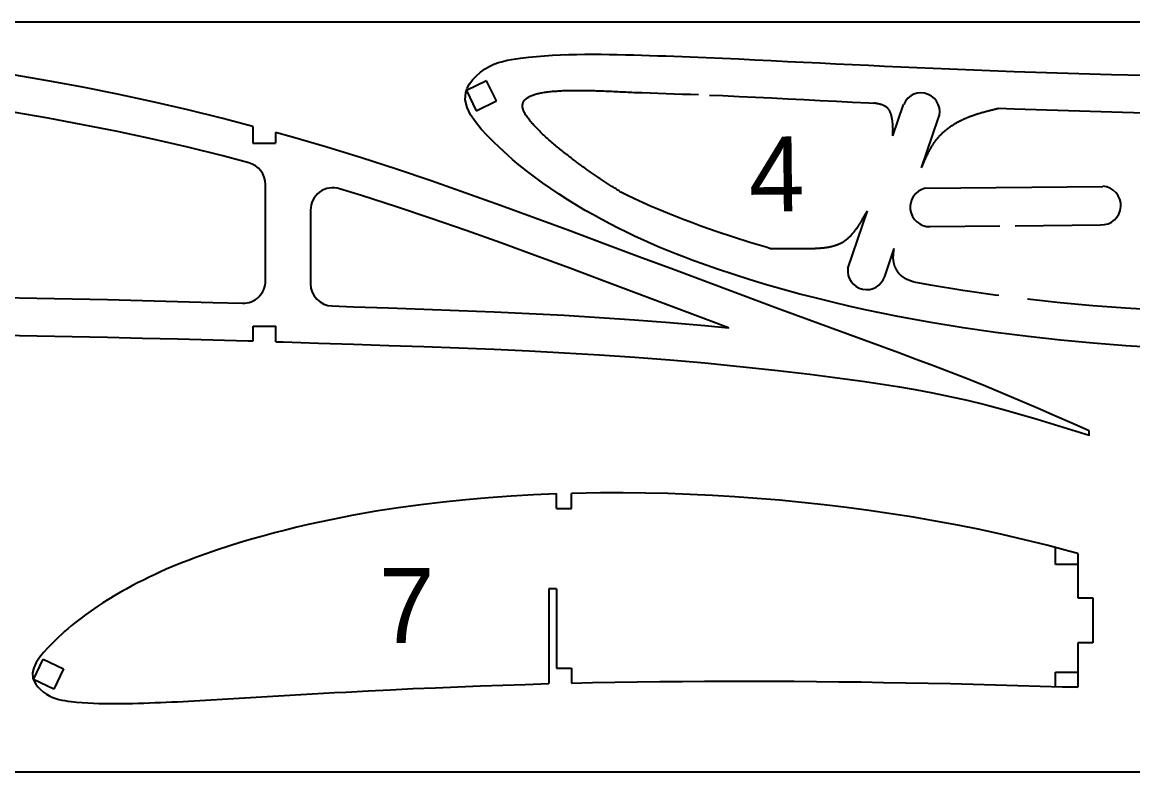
# Model space of a CAD drawing. Header units: millimetres. Extents: x 86 to 1086, y 46 to 146.
# Drawn here: x 273.6 to 421.8, y 46.3 to 146.3 of the extents above; entities that cross this region are included whole.
import ezdxf

# ---------------------------------------------------------------- set-up
doc = ezdxf.new("R2010")
doc.units = ezdxf.units.MM
doc.layers.add('7', color=7, linetype='Continuous')
doc.styles.add('样式_4', font='txt', dxfattribs={"height": 10})

msp = doc.modelspace()

# ---------------------------------------------------------------- linework, layer by layer
for p, q in [((1085.55, 146.31), (85.58, 146.31)), ((304.38, 132.41), (304.38, 130.16)), ((307.39, 131.59), (307.39, 130.16)), ((304.38, 130.16), (307.39, 130.16)), ((304.39, 103.78), (304.39, 105.78)), ((304.39, 105.78), (307.42, 105.78)), ((307.42, 103.68), (307.42, 105.78)), ((344.86, 81.43), (344.86, 83.43)), ((346.86, 81.43), (346.86, 83.43)), ((344.86, 70.7), (343.86, 70.7)), ((343.86, 70.7), (343.86, 70.7)), ((343.86, 70.7), (343.86, 58.09)), ((344.86, 70.7), (344.86, 60.12)), ((344.86, 70.7), (344.86, 70.7)), ((346.86, 60.12), (346.86, 58.12)), ((85.55, 46.31), (1085.55, 46.31))]:
    msp.add_line(p, q)
at = {"color": 0}
for p, q in [((335.55, 138.5), (332.86, 137.18)), ((336.87, 135.81), (335.55, 138.5)), ((332.86, 137.18), (334.18, 134.49)), ((334.18, 134.49), (336.87, 135.81)), ((275.09, 58.64), (276.38, 61.35)), ((276.38, 61.35), (279.09, 60.05)), ((279.09, 60.05), (277.79, 57.35)), ((277.79, 57.35), (275.09, 58.64))]:
    msp.add_line(p, q, dxfattribs=at)
at = {"color": 2}
for p, q in [((389.76, 131.13), (391.2, 135.34)), ((393.6, 126.9), (395.82, 133.42)), ((394.08, 124.16), (417.77, 124.41)), ((383.75, 113.46), (386.36, 121.14)), ((394.72, 119.05), (404.02, 119.14)), ((406.1, 119.16), (417.47, 119.28)), ((388.67, 112.4), (389.93, 116.1)), ((344.86, 81.43), (346.86, 81.43)), ((411.44, 73.96), (411.44, 76.23)), ((414.44, 75.42), (414.44, 69.5)), ((414.44, 73.96), (411.44, 73.96)), ((414.44, 63.5), (414.44, 57.59)), ((344.86, 60.12), (346.86, 60.12)), ((411.44, 57.59), (411.44, 59.59)), ((411.44, 59.59), (414.44, 59.59)), ((414.44, 57.59), (412.44, 57.59))]:
    msp.add_line(p, q, dxfattribs=at)
at = {"color": 7}
for p, q in [((414.44, 69.5), (416.44, 69.5)), ((416.44, 69.5), (416.44, 63.5)), ((416.44, 63.5), (414.44, 63.5))]:
    msp.add_line(p, q, dxfattribs=at)
at = {"color": 0}
msp.add_polyline3d([(353.63, 123.55, 0), (353.48, 123.64, 0), (353.35, 123.73, 0), (353.22, 123.81, 0), (353.08, 123.9, 0), (352.95, 123.98, 0), (352.82, 124.07, 0), (352.68, 124.15, 0), (352.55, 124.24, 0), (352.41, 124.33, 0), (352.28, 124.41, 0), (352.15, 124.5, 0), (352, 124.59, 0), (351.87, 124.68, 0), (351.73, 124.76, 0), (351.6, 124.85, 0), (351.46, 124.94, 0), (351.33, 125.03, 0), (351.19, 125.12, 0), (351.06, 125.21, 0), (350.92, 125.3, 0), (350.79, 125.39, 0), (350.64, 125.48, 0), (350.5, 125.57, 0), (350.37, 125.66, 0), (350.23, 125.76, 0), (350.09, 125.85, 0), (349.96, 125.94, 0), (349.82, 126.04, 0), (349.68, 126.13, 0), (349.54, 126.23, 0), (349.4, 126.32, 0), (349.25, 126.42, 0), (349.11, 126.52, 0), (348.98, 126.62, 0), (348.84, 126.72, 0), (348.69, 126.82, 0), (348.55, 126.92, 0), (348.41, 127.02, 0), (348.27, 127.12, 0), (348.13, 127.23, 0), (347.98, 127.33, 0), (347.83, 127.44, 0), (347.69, 127.54, 0), (347.55, 127.65, 0), (347.4, 127.76, 0), (347.26, 127.87, 0), (347.11, 127.98, 0), (346.97, 128.09, 0), (346.82, 128.21, 0), (346.66, 128.32, 0), (346.51, 128.43, 0), (346.37, 128.55, 0), (346.22, 128.67, 0), (346.07, 128.79, 0), (345.92, 128.91, 0), (345.77, 129.03, 0), (345.62, 129.15, 0), (345.46, 129.28, 0), (345.3, 129.4, 0), (345.15, 129.53, 0), (345, 129.66, 0), (344.84, 129.78, 0), (344.69, 129.91, 0), (344.54, 130.05, 0), (344.37, 130.18, 0), (344.22, 130.31, 0), (344.07, 130.44, 0), (343.92, 130.58, 0), (343.77, 130.71, 0), (343.62, 130.85, 0), (343.47, 130.98, 0), (343.31, 131.12, 0), (343.17, 131.25, 0), (343.02, 131.39, 0), (342.88, 131.52, 0), (342.74, 131.66, 0), (342.6, 131.8, 0), (342.47, 131.93, 0), (342.33, 132.07, 0), (342.2, 132.2, 0), (342.07, 132.33, 0), (341.95, 132.47, 0), (341.83, 132.6, 0), (341.71, 132.73, 0), (341.6, 132.86, 0), (341.48, 132.99, 0), (341.38, 133.12, 0), (341.28, 133.24, 0), (341.18, 133.37, 0), (341.09, 133.49, 0), (341, 133.61, 0), (340.92, 133.74, 0), (340.83, 133.85, 0), (340.76, 133.97, 0), (340.69, 134.09, 0), (340.63, 134.2, 0), (340.58, 134.31, 0), (340.53, 134.42, 0), (340.48, 134.53, 0), (340.45, 134.63, 0), (340.42, 134.73, 0), (340.38, 134.83, 0), (340.36, 134.93, 0), (340.35, 135.03, 0), (340.35, 135.12, 0), (340.35, 135.21, 0), (340.36, 135.3, 0), (340.37, 135.38, 0), (340.39, 135.46, 0), (340.42, 135.54, 0), (340.45, 135.62, 0), (340.49, 135.7, 0), (340.52, 135.77, 0), (340.57, 135.84, 0), (340.62, 135.91, 0), (340.69, 135.98, 0), (340.75, 136.04, 0), (340.82, 136.1, 0), (340.9, 136.16, 0), (340.98, 136.22, 0), (341.07, 136.28, 0), (341.16, 136.33, 0), (341.26, 136.39, 0), (341.36, 136.44, 0), (341.47, 136.49, 0), (341.58, 136.53, 0), (341.7, 136.58, 0), (341.82, 136.62, 0), (341.94, 136.66, 0), (342.07, 136.7, 0), (342.2, 136.74, 0), (342.34, 136.78, 0), (342.49, 136.81, 0), (342.63, 136.84, 0), (342.79, 136.87, 0), (342.94, 136.9, 0), (343.1, 136.93, 0), (343.27, 136.96, 0), (343.44, 136.98, 0), (343.61, 137.01, 0), (343.79, 137.03, 0), (343.97, 137.05, 0), (344.15, 137.07, 0), (344.34, 137.09, 0), (344.53, 137.1, 0), (344.72, 137.12, 0), (344.92, 137.13, 0), (345.12, 137.15, 0), (345.32, 137.16, 0), (345.53, 137.17, 0), (345.74, 137.18, 0), (345.95, 137.19, 0), (346.16, 137.19, 0), (346.38, 137.2, 0), (346.6, 137.2, 0), (346.83, 137.21, 0), (347.05, 137.21, 0), (347.28, 137.21, 0), (347.51, 137.21, 0), (347.74, 137.21, 0), (347.98, 137.21, 0), (348.22, 137.21, 0), (348.46, 137.21, 0), (348.7, 137.21, 0), (348.94, 137.2, 0), (349.19, 137.2, 0), (349.44, 137.19, 0), (349.68, 137.19, 0), (349.94, 137.18, 0), (350.19, 137.17, 0), (350.44, 137.16, 0), (350.7, 137.15, 0), (350.95, 137.15, 0), (351.21, 137.14, 0), (351.47, 137.13, 0), (351.73, 137.12, 0), (352, 137.1, 0), (352.26, 137.09, 0), (352.52, 137.08, 0), (352.79, 137.07, 0), (353.05, 137.06, 0), (353.32, 137.04, 0), (353.59, 137.03, 0), (353.85, 137.02, 0), (354.12, 137, 0), (354.39, 136.99, 0), (354.66, 136.98, 0), (354.93, 136.96, 0), (355.2, 136.95, 0), (355.47, 136.94, 0), (355.74, 136.92, 0)], dxfattribs=at)
at = {"color": 2}
for points in [[(389.77, 131.13, 0), (389.77, 131.16, 0), (389.77, 131.19, 0), (389.77, 131.22, 0), (389.77, 131.25, 0), (389.76, 131.28, 0), (389.76, 131.31, 0), (389.76, 131.34, 0), (389.76, 131.37, 0), (389.76, 131.4, 0), (389.77, 131.43, 0), (389.77, 131.46, 0), (389.77, 131.49, 0), (389.77, 131.52, 0), (389.77, 131.55, 0), (389.77, 131.58, 0), (389.77, 131.61, 0), (389.77, 131.64, 0), (389.77, 131.67, 0), (389.77, 131.7, 0), (389.77, 131.72, 0), (389.77, 131.75, 0), (389.77, 131.78, 0), (389.77, 131.81, 0), (389.77, 131.84, 0), (389.77, 131.87, 0), (389.77, 131.9, 0), (389.77, 131.93, 0), (389.78, 131.96, 0), (389.78, 131.99, 0), (389.78, 132.02, 0), (389.78, 132.05, 0), (389.78, 132.08, 0), (389.77, 132.11, 0), (389.77, 132.14, 0), (389.77, 132.18, 0), (389.77, 132.21, 0), (389.76, 132.24, 0), (389.76, 132.27, 0), (389.76, 132.3, 0), (389.76, 132.33, 0), (389.76, 132.36, 0), (389.76, 132.39, 0), (389.76, 132.42, 0), (389.76, 132.45, 0), (389.76, 132.48, 0), (389.76, 132.51, 0), (389.75, 132.54, 0), (389.75, 132.57, 0), (389.75, 132.6, 0), (389.75, 132.63, 0), (389.75, 132.67, 0), (389.75, 132.7, 0), (389.74, 132.73, 0), (389.74, 132.76, 0), (389.74, 132.79, 0), (389.74, 132.82, 0), (389.74, 132.85, 0), (389.73, 132.88, 0), (389.73, 132.92, 0), (389.73, 132.95, 0), (389.72, 132.98, 0), (389.72, 133.01, 0), (389.72, 133.04, 0), (389.72, 133.07, 0), (389.71, 133.11, 0), (389.71, 133.14, 0), (389.69, 133.17, 0), (389.69, 133.2, 0), (389.69, 133.23, 0), (389.68, 133.27, 0), (389.68, 133.3, 0), (389.67, 133.33, 0), (389.67, 133.36, 0), (389.66, 133.39, 0), (389.66, 133.43, 0), (389.65, 133.46, 0), (389.65, 133.49, 0), (389.64, 133.52, 0), (389.64, 133.55, 0), (389.63, 133.59, 0), (389.63, 133.62, 0), (389.62, 133.65, 0), (389.61, 133.68, 0), (389.61, 133.71, 0), (389.6, 133.74, 0), (389.59, 133.77, 0), (389.58, 133.81, 0), (389.58, 133.84, 0), (389.57, 133.87, 0), (389.56, 133.9, 0), (389.55, 133.93, 0), (389.54, 133.96, 0), (389.53, 133.99, 0), (389.53, 134.02, 0), (389.52, 134.05, 0), (389.51, 134.08, 0), (389.49, 134.11, 0), (389.48, 134.14, 0), (389.47, 134.17, 0), (389.46, 134.19, 0), (389.44, 134.22, 0), (389.43, 134.25, 0), (389.42, 134.28, 0), (389.41, 134.31, 0), (389.4, 134.34, 0), (389.39, 134.36, 0), (389.37, 134.39, 0), (389.36, 134.42, 0), (389.35, 134.44, 0), (389.33, 134.47, 0), (389.32, 134.49, 0), (389.3, 134.52, 0), (389.29, 134.55, 0), (389.27, 134.57, 0), (389.26, 134.6, 0), (389.24, 134.62, 0), (389.23, 134.64, 0), (389.21, 134.67, 0), (389.19, 134.69, 0), (389.18, 134.71, 0), (389.16, 134.74, 0), (389.14, 134.76, 0), (389.12, 134.78, 0), (389.1, 134.8, 0), (389.09, 134.82, 0), (389.07, 134.84, 0), (389.05, 134.86, 0), (389.03, 134.88, 0), (389.01, 134.9, 0), (388.99, 134.92, 0), (388.96, 134.94, 0), (388.94, 134.96, 0), (388.92, 134.97, 0), (388.9, 134.99, 0), (388.88, 135.01, 0), (388.84, 135.02, 0), (388.82, 135.04, 0), (388.8, 135.05, 0), (388.77, 135.07, 0), (388.75, 135.08, 0), (388.72, 135.1, 0), (388.7, 135.11, 0), (388.67, 135.13, 0), (388.65, 135.14, 0), (388.62, 135.15, 0), (388.59, 135.17, 0), (388.57, 135.18, 0), (388.54, 135.19, 0), (388.51, 135.2, 0), (388.49, 135.22, 0), (388.46, 135.23, 0), (388.43, 135.24, 0), (388.4, 135.25, 0), (388.38, 135.26, 0), (388.35, 135.27, 0), (388.32, 135.28, 0), (388.29, 135.29, 0), (388.26, 135.3, 0), (388.23, 135.31, 0), (388.2, 135.32, 0), (388.17, 135.33, 0), (388.14, 135.33, 0), (388.11, 135.34, 0), (388.08, 135.35, 0), (388.05, 135.36, 0), (388.02, 135.37, 0), (387.99, 135.37, 0), (387.96, 135.38, 0), (387.93, 135.39, 0), (387.9, 135.4, 0), (387.87, 135.4, 0), (387.84, 135.41, 0), (387.8, 135.42, 0), (387.77, 135.42, 0), (387.74, 135.43, 0), (387.71, 135.44, 0), (387.68, 135.44, 0), (387.65, 135.45, 0), (387.61, 135.46, 0), (387.58, 135.46, 0), (387.55, 135.47, 0), (387.52, 135.47, 0), (387.48, 135.48, 0), (387.45, 135.49, 0), (387.42, 135.49, 0), (387.39, 135.5, 0), (387.36, 135.5, 0), (387.32, 135.51, 0), (387.29, 135.52, 0), (387.26, 135.52, 0), (387.23, 135.53, 0)], [(393.6, 126.9, 0), (393.63, 126.97, 0), (393.66, 127.04, 0), (393.69, 127.1, 0), (393.71, 127.17, 0), (393.74, 127.24, 0), (393.77, 127.3, 0), (393.8, 127.37, 0), (393.83, 127.44, 0), (393.86, 127.5, 0), (393.88, 127.57, 0), (393.91, 127.64, 0), (393.94, 127.7, 0), (393.97, 127.77, 0), (394, 127.84, 0), (394.03, 127.9, 0), (394.06, 127.97, 0), (394.09, 128.03, 0), (394.12, 128.1, 0), (394.15, 128.17, 0), (394.18, 128.23, 0), (394.21, 128.3, 0), (394.24, 128.36, 0), (394.27, 128.43, 0), (394.29, 128.49, 0), (394.33, 128.56, 0), (394.36, 128.62, 0), (394.39, 128.69, 0), (394.42, 128.75, 0), (394.46, 128.82, 0), (394.49, 128.88, 0), (394.52, 128.95, 0), (394.55, 129.01, 0), (394.59, 129.07, 0), (394.62, 129.14, 0), (394.66, 129.2, 0), (394.69, 129.26, 0), (394.73, 129.33, 0), (394.76, 129.39, 0), (394.79, 129.45, 0), (394.82, 129.51, 0), (394.86, 129.57, 0), (394.89, 129.64, 0), (394.93, 129.7, 0), (394.97, 129.76, 0), (395.01, 129.82, 0), (395.04, 129.88, 0), (395.08, 129.94, 0), (395.12, 130, 0), (395.16, 130.06, 0), (395.2, 130.12, 0), (395.24, 130.18, 0), (395.28, 130.24, 0), (395.32, 130.29, 0), (395.36, 130.35, 0), (395.39, 130.41, 0), (395.44, 130.47, 0), (395.48, 130.52, 0), (395.52, 130.58, 0), (395.57, 130.64, 0), (395.61, 130.69, 0), (395.66, 130.75, 0), (395.7, 130.8, 0), (395.75, 130.86, 0), (395.79, 130.91, 0), (395.84, 130.96, 0), (395.89, 131.02, 0), (395.94, 131.07, 0), (395.98, 131.12, 0), (396.03, 131.18, 0), (396.08, 131.23, 0), (396.13, 131.28, 0), (396.17, 131.33, 0), (396.23, 131.38, 0), (396.28, 131.43, 0), (396.33, 131.48, 0), (396.38, 131.53, 0), (396.43, 131.58, 0), (396.49, 131.63, 0), (396.54, 131.68, 0), (396.59, 131.72, 0), (396.65, 131.77, 0), (396.7, 131.82, 0), (396.76, 131.87, 0), (396.82, 131.91, 0), (396.87, 131.96, 0), (396.93, 132, 0), (396.98, 132.05, 0), (397.04, 132.09, 0), (397.1, 132.14, 0), (397.16, 132.18, 0), (397.22, 132.22, 0), (397.26, 132.27, 0), (397.32, 132.31, 0), (397.38, 132.35, 0), (397.44, 132.39, 0), (397.5, 132.43, 0), (397.56, 132.47, 0), (397.62, 132.51, 0), (397.68, 132.55, 0), (397.74, 132.59, 0), (397.8, 132.63, 0), (397.87, 132.67, 0), (397.93, 132.71, 0), (397.99, 132.75, 0), (398.05, 132.78, 0), (398.11, 132.82, 0), (398.18, 132.86, 0), (398.24, 132.89, 0), (398.3, 132.93, 0), (398.36, 132.96, 0), (398.43, 133, 0), (398.49, 133.03, 0), (398.55, 133.07, 0), (398.62, 133.1, 0), (398.68, 133.13, 0), (398.75, 133.17, 0), (398.81, 133.2, 0), (398.86, 133.23, 0), (398.93, 133.26, 0), (398.99, 133.29, 0), (399.06, 133.32, 0), (399.12, 133.35, 0), (399.19, 133.38, 0), (399.25, 133.41, 0), (399.32, 133.44, 0), (399.38, 133.47, 0), (399.45, 133.5, 0), (399.52, 133.53, 0), (399.58, 133.55, 0), (399.65, 133.58, 0), (399.71, 133.61, 0), (399.78, 133.63, 0), (399.85, 133.66, 0), (399.91, 133.69, 0), (399.98, 133.71, 0), (400.05, 133.74, 0), (400.11, 133.76, 0), (400.18, 133.79, 0), (400.25, 133.81, 0), (400.32, 133.84, 0), (400.38, 133.86, 0), (400.45, 133.88, 0), (400.52, 133.91, 0), (400.59, 133.93, 0), (400.65, 133.95, 0), (400.72, 133.98, 0), (400.79, 134, 0), (400.86, 134.02, 0), (400.93, 134.04, 0), (401, 134.07, 0), (401.06, 134.09, 0), (401.13, 134.11, 0), (401.2, 134.13, 0), (401.26, 134.15, 0), (401.33, 134.17, 0), (401.4, 134.19, 0), (401.47, 134.21, 0), (401.54, 134.23, 0), (401.6, 134.25, 0), (401.67, 134.27, 0), (401.74, 134.29, 0), (401.81, 134.31, 0), (401.88, 134.33, 0), (401.95, 134.35, 0), (402.02, 134.37, 0), (402.09, 134.39, 0), (402.16, 134.41, 0), (402.23, 134.42, 0), (402.3, 134.44, 0), (402.37, 134.46, 0), (402.44, 134.48, 0), (402.51, 134.5, 0), (402.58, 134.52, 0), (402.65, 134.53, 0), (402.72, 134.55, 0), (402.79, 134.57, 0), (402.86, 134.59, 0), (402.93, 134.6, 0), (403, 134.62, 0), (403.07, 134.64, 0), (403.14, 134.66, 0), (403.21, 134.67, 0), (403.28, 134.69, 0), (403.35, 134.71, 0), (403.42, 134.73, 0), (403.49, 134.74, 0), (403.56, 134.76, 0), (403.63, 134.78, 0), (403.7, 134.79, 0), (403.77, 134.81, 0), (403.84, 134.83, 0)], [(373.36, 116.14, 0), (373.43, 116.14, 0), (373.51, 116.14, 0), (373.59, 116.14, 0), (373.67, 116.14, 0), (373.74, 116.14, 0), (373.82, 116.14, 0), (373.9, 116.14, 0), (373.98, 116.14, 0), (374.06, 116.14, 0), (374.13, 116.14, 0), (374.21, 116.14, 0), (374.29, 116.14, 0), (374.37, 116.14, 0), (374.44, 116.14, 0), (374.52, 116.13, 0), (374.6, 116.13, 0), (374.68, 116.13, 0), (374.76, 116.13, 0), (374.83, 116.13, 0), (374.91, 116.13, 0), (374.99, 116.13, 0), (375.07, 116.13, 0), (375.15, 116.13, 0), (375.22, 116.13, 0), (375.3, 116.13, 0), (375.38, 116.13, 0), (375.46, 116.13, 0), (375.54, 116.13, 0), (375.62, 116.13, 0), (375.69, 116.13, 0), (375.77, 116.13, 0), (375.85, 116.13, 0), (375.93, 116.13, 0), (376.01, 116.13, 0), (376.09, 116.12, 0), (376.17, 116.12, 0), (376.25, 116.12, 0), (376.33, 116.12, 0), (376.41, 116.12, 0), (376.49, 116.12, 0), (376.57, 116.12, 0), (376.64, 116.12, 0), (376.72, 116.12, 0), (376.8, 116.12, 0), (376.88, 116.12, 0), (376.97, 116.12, 0), (377.05, 116.12, 0), (377.13, 116.12, 0), (377.21, 116.12, 0), (377.29, 116.12, 0), (377.37, 116.12, 0), (377.45, 116.12, 0), (377.53, 116.12, 0), (377.61, 116.12, 0), (377.69, 116.12, 0), (377.77, 116.12, 0), (377.86, 116.12, 0), (377.94, 116.12, 0), (378.02, 116.12, 0), (378.1, 116.12, 0), (378.18, 116.12, 0), (378.27, 116.12, 0), (378.35, 116.12, 0), (378.43, 116.13, 0), (378.51, 116.13, 0), (378.6, 116.13, 0), (378.68, 116.13, 0), (378.76, 116.13, 0), (378.85, 116.13, 0), (378.93, 116.13, 0), (379.01, 116.13, 0), (379.09, 116.13, 0), (379.18, 116.14, 0), (379.26, 116.14, 0), (379.34, 116.14, 0), (379.43, 116.15, 0), (379.51, 116.15, 0), (379.59, 116.15, 0), (379.67, 116.16, 0), (379.76, 116.16, 0), (379.84, 116.17, 0), (379.92, 116.17, 0), (380, 116.18, 0), (380.08, 116.18, 0), (380.17, 116.19, 0), (380.25, 116.2, 0), (380.33, 116.2, 0), (380.4, 116.21, 0), (380.48, 116.22, 0), (380.56, 116.23, 0), (380.64, 116.24, 0), (380.72, 116.25, 0), (380.8, 116.26, 0), (380.88, 116.27, 0), (380.96, 116.28, 0), (381.04, 116.3, 0), (381.12, 116.31, 0), (381.2, 116.32, 0), (381.27, 116.34, 0), (381.35, 116.35, 0), (381.43, 116.37, 0), (381.51, 116.38, 0), (381.58, 116.4, 0), (381.66, 116.42, 0), (381.73, 116.44, 0), (381.81, 116.46, 0), (381.88, 116.48, 0), (381.96, 116.5, 0), (382.03, 116.53, 0), (382.1, 116.55, 0), (382.18, 116.57, 0), (382.25, 116.6, 0), (382.32, 116.62, 0), (382.39, 116.65, 0), (382.46, 116.68, 0), (382.53, 116.71, 0), (382.6, 116.74, 0), (382.67, 116.77, 0), (382.74, 116.8, 0), (382.81, 116.83, 0), (382.87, 116.87, 0), (382.94, 116.9, 0), (383.01, 116.94, 0), (383.07, 116.98, 0), (383.13, 117.01, 0), (383.2, 117.05, 0), (383.26, 117.1, 0), (383.32, 117.14, 0), (383.37, 117.18, 0), (383.44, 117.22, 0), (383.5, 117.27, 0), (383.56, 117.31, 0), (383.62, 117.36, 0), (383.67, 117.41, 0), (383.73, 117.46, 0), (383.79, 117.51, 0), (383.85, 117.56, 0), (383.9, 117.61, 0), (383.96, 117.66, 0), (384.02, 117.71, 0), (384.07, 117.77, 0), (384.13, 117.82, 0), (384.18, 117.87, 0), (384.23, 117.93, 0), (384.29, 117.99, 0), (384.34, 118.04, 0), (384.39, 118.1, 0), (384.43, 118.16, 0), (384.48, 118.22, 0), (384.53, 118.28, 0), (384.59, 118.34, 0), (384.64, 118.4, 0), (384.69, 118.47, 0), (384.73, 118.53, 0), (384.78, 118.59, 0), (384.83, 118.66, 0), (384.88, 118.72, 0), (384.93, 118.79, 0), (384.98, 118.85, 0), (385.02, 118.92, 0), (385.07, 118.98, 0), (385.11, 119.05, 0), (385.15, 119.12, 0), (385.2, 119.19, 0), (385.25, 119.26, 0), (385.29, 119.33, 0), (385.34, 119.39, 0), (385.38, 119.47, 0), (385.43, 119.53, 0), (385.47, 119.61, 0), (385.52, 119.68, 0), (385.56, 119.75, 0), (385.61, 119.82, 0), (385.65, 119.89, 0), (385.69, 119.96, 0), (385.73, 120.03, 0), (385.77, 120.11, 0), (385.81, 120.18, 0), (385.86, 120.25, 0), (385.9, 120.33, 0), (385.94, 120.4, 0), (385.99, 120.47, 0), (386.03, 120.55, 0), (386.07, 120.62, 0), (386.12, 120.69, 0), (386.16, 120.77, 0), (386.2, 120.84, 0), (386.24, 120.92, 0), (386.28, 120.99, 0), (386.32, 121.07, 0), (386.36, 121.14, 0)], [(392.58, 111.64, 0), (392.55, 111.65, 0), (392.52, 111.66, 0), (392.49, 111.67, 0), (392.46, 111.68, 0), (392.43, 111.69, 0), (392.4, 111.7, 0), (392.37, 111.71, 0), (392.34, 111.72, 0), (392.31, 111.73, 0), (392.28, 111.74, 0), (392.26, 111.75, 0), (392.23, 111.76, 0), (392.2, 111.77, 0), (392.17, 111.78, 0), (392.14, 111.79, 0), (392.11, 111.8, 0), (392.08, 111.81, 0), (392.05, 111.82, 0), (392.03, 111.83, 0), (392, 111.84, 0), (391.97, 111.86, 0), (391.94, 111.87, 0), (391.91, 111.88, 0), (391.88, 111.89, 0), (391.86, 111.9, 0), (391.83, 111.91, 0), (391.8, 111.92, 0), (391.77, 111.94, 0), (391.74, 111.95, 0), (391.72, 111.96, 0), (391.69, 111.97, 0), (391.66, 111.99, 0), (391.63, 112, 0), (391.61, 112.01, 0), (391.58, 112.02, 0), (391.55, 112.04, 0), (391.53, 112.05, 0), (391.5, 112.06, 0), (391.47, 112.08, 0), (391.45, 112.09, 0), (391.42, 112.11, 0), (391.39, 112.12, 0), (391.37, 112.13, 0), (391.34, 112.15, 0), (391.32, 112.16, 0), (391.29, 112.18, 0), (391.26, 112.19, 0), (391.24, 112.21, 0), (391.21, 112.23, 0), (391.19, 112.24, 0), (391.16, 112.26, 0), (391.14, 112.28, 0), (391.12, 112.29, 0), (391.09, 112.31, 0), (391.07, 112.33, 0), (391.04, 112.34, 0), (391.02, 112.36, 0), (391, 112.38, 0), (390.97, 112.4, 0), (390.95, 112.42, 0), (390.93, 112.44, 0), (390.9, 112.46, 0), (390.88, 112.48, 0), (390.86, 112.5, 0), (390.83, 112.52, 0), (390.81, 112.54, 0), (390.78, 112.56, 0), (390.76, 112.58, 0), (390.74, 112.6, 0), (390.72, 112.62, 0), (390.7, 112.64, 0), (390.68, 112.67, 0), (390.66, 112.69, 0), (390.64, 112.71, 0), (390.62, 112.73, 0), (390.6, 112.76, 0), (390.58, 112.78, 0), (390.56, 112.8, 0), (390.54, 112.83, 0), (390.52, 112.85, 0), (390.5, 112.88, 0), (390.49, 112.9, 0), (390.47, 112.93, 0), (390.45, 112.95, 0), (390.43, 112.98, 0), (390.42, 113, 0), (390.4, 113.03, 0), (390.38, 113.05, 0), (390.37, 113.08, 0), (390.35, 113.11, 0), (390.33, 113.13, 0), (390.32, 113.16, 0), (390.3, 113.19, 0), (390.29, 113.21, 0), (390.27, 113.24, 0), (390.26, 113.27, 0), (390.24, 113.29, 0), (390.23, 113.32, 0), (390.21, 113.35, 0), (390.2, 113.38, 0), (390.18, 113.4, 0), (390.17, 113.43, 0), (390.15, 113.46, 0), (390.13, 113.49, 0), (390.12, 113.52, 0), (390.11, 113.55, 0), (390.1, 113.58, 0), (390.09, 113.6, 0), (390.07, 113.63, 0), (390.06, 113.66, 0), (390.05, 113.69, 0), (390.04, 113.72, 0), (390.03, 113.75, 0), (390.02, 113.78, 0), (390.01, 113.81, 0), (390, 113.84, 0), (389.99, 113.87, 0), (389.98, 113.9, 0), (389.97, 113.93, 0), (389.96, 113.96, 0), (389.95, 113.99, 0), (389.95, 114.02, 0), (389.94, 114.05, 0), (389.93, 114.08, 0), (389.92, 114.11, 0), (389.92, 114.14, 0), (389.91, 114.17, 0), (389.9, 114.2, 0), (389.9, 114.23, 0), (389.89, 114.26, 0), (389.89, 114.29, 0), (389.88, 114.32, 0), (389.87, 114.35, 0), (389.87, 114.38, 0), (389.86, 114.41, 0), (389.85, 114.44, 0), (389.85, 114.47, 0), (389.84, 114.5, 0), (389.84, 114.53, 0), (389.84, 114.56, 0), (389.83, 114.59, 0), (389.83, 114.63, 0), (389.83, 114.66, 0), (389.83, 114.69, 0), (389.83, 114.72, 0), (389.82, 114.75, 0), (389.82, 114.78, 0), (389.82, 114.81, 0), (389.82, 114.84, 0), (389.82, 114.87, 0), (389.82, 114.9, 0), (389.82, 114.93, 0), (389.82, 114.96, 0), (389.82, 114.99, 0), (389.82, 115.02, 0), (389.82, 115.05, 0), (389.82, 115.08, 0), (389.83, 115.11, 0), (389.83, 115.14, 0), (389.83, 115.17, 0), (389.83, 115.2, 0), (389.83, 115.23, 0), (389.83, 115.26, 0), (389.84, 115.29, 0), (389.84, 115.32, 0), (389.83, 115.35, 0), (389.83, 115.38, 0), (389.84, 115.41, 0), (389.84, 115.44, 0), (389.84, 115.47, 0), (389.85, 115.5, 0), (389.85, 115.53, 0), (389.85, 115.56, 0), (389.86, 115.59, 0), (389.86, 115.62, 0), (389.87, 115.65, 0), (389.87, 115.68, 0), (389.87, 115.71, 0), (389.88, 115.74, 0), (389.88, 115.77, 0), (389.89, 115.8, 0), (389.89, 115.83, 0), (389.89, 115.86, 0), (389.9, 115.89, 0), (389.9, 115.92, 0), (389.91, 115.95, 0), (389.91, 115.98, 0), (389.92, 116.01, 0), (389.92, 116.04, 0), (389.93, 116.07, 0), (389.93, 116.1, 0)]]:
    msp.add_polyline3d(points, dxfattribs=at)
for centre, radius, start, end in [((393.51, 134.38), 2.5, 337.3392, 157.3392), ((394.65, 121.63), 2.59, 102.7764, 271.6111), ((417.62, 121.85), 2.57, 266.7284, 86.7284), ((386.26, 113.17), 2.53, 173.3872, 342.222)]:
    msp.add_arc(centre, radius, start, end, dxfattribs=at)
at = {"layer": '7', "linetype": 'Continuous'}
for points in [[(304.38, 132.41), (300.36, 133.47), (295.69, 134.62), (291.01, 135.7), (286.31, 136.71), (281.68, 137.63), (277.03, 138.49), (272.38, 139.29), (267.71, 140.02), (263.03, 140.69), (258.35, 141.3), (253.65, 141.86), (248.98, 142.35), (244.3, 142.79), (239.62, 143.18), (234.94, 143.51), (230.25, 143.78), (225.56, 144), (220.87, 144.16), (216.17, 144.26), (211.46, 144.3), (206.76, 144.28), (202.06, 144.19), (200.03, 144.1)], [(332.97, 137.51), (333.29, 138.1), (333.7, 138.65), (334.19, 139.17), (334.75, 139.65), (335.35, 140.08), (335.98, 140.44), (336.54, 140.7), (337.12, 140.92), (337.7, 141.09), (338.29, 141.23), (338.88, 141.35), (339.47, 141.44), (340.07, 141.52), (341.14, 141.64), (342.21, 141.74), (343.28, 141.83), (344.36, 141.9), (345.43, 141.95), (346.51, 141.99), (347.59, 142.02), (348.67, 142.03), (349.75, 142.03), (350.83, 142.03), (351.91, 142.01), (352.99, 141.99), (354.07, 141.96), (355.15, 141.94), (356.23, 141.91), (357.31, 141.87), (358.39, 141.84), (359.47, 141.81), (360.55, 141.77), (361.63, 141.73), (362.71, 141.69), (364.87, 141.6), (367.03, 141.51), (369.2, 141.41), (371.36, 141.31), (373.52, 141.2), (375.68, 141.09), (377.84, 140.98), (380.01, 140.87), (382.17, 140.77), (384.33, 140.66), (386.49, 140.56), (388.66, 140.46), (390.82, 140.36), (392.98, 140.26), (397.3, 140.08), (401.62, 139.91), (405.94, 139.75), (410.27, 139.6), (414.59, 139.47), (418.91, 139.35), (423.23, 139.24)], [(425.21, 102.89), (420.85, 103.15), (416.49, 103.48), (412.14, 103.89), (407.8, 104.36), (403.46, 104.91), (399.14, 105.53), (394.83, 106.24), (392.63, 106.64), (390.44, 107.05), (388.25, 107.49), (386.07, 107.96), (383.9, 108.44), (381.72, 108.95), (379.56, 109.48), (377.34, 110.05), (375.13, 110.65), (372.92, 111.28), (370.73, 111.94), (368.54, 112.63), (366.37, 113.36), (364.21, 114.12), (363.09, 114.53), (361.97, 114.95), (360.87, 115.38), (359.76, 115.82), (358.66, 116.27), (357.57, 116.74), (356.49, 117.22), (355.36, 117.74), (354.23, 118.28), (353.12, 118.83), (352.01, 119.4), (350.91, 119.98), (349.81, 120.59), (348.72, 121.21), (347.55, 121.91), (346.39, 122.62), (345.24, 123.36), (344.12, 124.11), (343.01, 124.88), (341.93, 125.67), (340.89, 126.47), (340.26, 126.96), (339.64, 127.47), (339.03, 127.99), (338.42, 128.53), (337.8, 129.09), (337.17, 129.67), (336.53, 130.29), (335.66, 131.15), (334.82, 132.05), (334.05, 133), (333.41, 133.97), (332.94, 134.95), (332.71, 135.94), (332.77, 136.91), (332.95, 137.47)], [(355.2, 136.94), (356.28, 136.91), (357.36, 136.88), (358.44, 136.84), (359.52, 136.81), (360.6, 136.77), (361.68, 136.73), (362.76, 136.69), (363.84, 136.65)], [(365.31, 136.59), (367.09, 136.51), (369.25, 136.41), (371.41, 136.31), (373.57, 136.2), (375.73, 136.09), (377.9, 135.98), (380.06, 135.87), (382.22, 135.77), (384.38, 135.66), (386.55, 135.56), (387.22, 135.53)], [(415.95, 91.8), (413.66, 92.81), (411.36, 93.81), (409.06, 94.81), (406.75, 95.8), (404.44, 96.78), (402.13, 97.74), (399.8, 98.68), (397.5, 99.58), (395.2, 100.46), (392.89, 101.33), (390.57, 102.18), (388.25, 103.03), (385.93, 103.88), (383.61, 104.72), (378.98, 106.42), (374.35, 108.13), (369.72, 109.84), (365.1, 111.57), (360.48, 113.3), (355.86, 115.03), (351.24, 116.76), (346.64, 118.48), (342.03, 120.18), (337.42, 121.87), (332.8, 123.52), (328.16, 125.13), (323.51, 126.7), (318.84, 128.2), (314.25, 129.62), (309.64, 130.97), (307.39, 131.59)], [(373.35, 116.14), (372.87, 116.28), (370.67, 116.94), (368.49, 117.63), (366.32, 118.36), (364.15, 119.12), (363.03, 119.53), (361.92, 119.95), (360.81, 120.38), (359.71, 120.82), (358.61, 121.27), (357.52, 121.74), (356.43, 122.22), (355.3, 122.74), (354.18, 123.28), (353.62, 123.55)], [(403.91, 109.84), (403.41, 109.91), (399.09, 110.53), (394.78, 111.24), (392.58, 111.64)], [(200.03, 104.35), (205.11, 104.47), (209.81, 104.57), (214.52, 104.65), (219.22, 104.72), (223.92, 104.77), (228.62, 104.81), (233.31, 104.83), (238.01, 104.84), (242.71, 104.84), (247.4, 104.82), (252.1, 104.8), (256.8, 104.76), (261.49, 104.71), (266.19, 104.65), (270.88, 104.58), (275.57, 104.49), (280.26, 104.4), (284.96, 104.3), (289.65, 104.18), (294.34, 104.06), (299.03, 103.93), (303.73, 103.8), (304.39, 103.78)], [(307.42, 103.68), (308.42, 103.65), (313.11, 103.51), (317.8, 103.36), (322.49, 103.2), (327.18, 103.04), (331.87, 102.86), (336.56, 102.67), (341.25, 102.46), (345.93, 102.21), (350.62, 101.93), (355.31, 101.61), (359.99, 101.26), (364.68, 100.85), (369.35, 100.4), (374.03, 99.9), (378.7, 99.35), (383.36, 98.74), (385.71, 98.41), (388.06, 98.07), (390.39, 97.69), (392.73, 97.29), (395.06, 96.86), (397.37, 96.39), (399.68, 95.87), (402.03, 95.3), (404.36, 94.69), (406.68, 94.04), (409, 93.36), (411.31, 92.66), (413.62, 91.95), (415.93, 91.22), (415.95, 91.8)], [(344.86, 83.41), (341.81, 83.25), (338.82, 83.08), (335.8, 82.87), (332.78, 82.6), (329.77, 82.29), (326.77, 81.93), (323.77, 81.52), (320.78, 81.06), (317.8, 80.53), (316.28, 80.24), (314.76, 79.94), (313.25, 79.62), (311.74, 79.28), (310.24, 78.93), (308.73, 78.56), (307.24, 78.17), (305.7, 77.76), (304.18, 77.33), (302.65, 76.88), (301.14, 76.41), (299.63, 75.91), (298.13, 75.39), (296.64, 74.85), (295.86, 74.56), (295.1, 74.26), (294.33, 73.95), (293.57, 73.64), (292.81, 73.32), (292.06, 72.98), (291.31, 72.64), (290.53, 72.27), (289.76, 71.89), (288.99, 71.5), (288.22, 71.1), (287.47, 70.69), (286.71, 70.26), (285.96, 69.82), (285.15, 69.33), (284.35, 68.83), (283.56, 68.31), (282.79, 67.78), (282.03, 67.24), (281.29, 66.68), (280.57, 66.12), (280.14, 65.77), (279.72, 65.42), (279.3, 65.05), (278.87, 64.68), (278.45, 64.28), (278.02, 63.87), (277.58, 63.44), (276.99, 62.84), (276.41, 62.21), (275.88, 61.55), (275.44, 60.87), (275.13, 60.19), (274.98, 59.5), (275.02, 58.82), (275.17, 58.41), (275.39, 58.01), (275.68, 57.63)], [(414.44, 75.42), (413.24, 75.75), (410.29, 76.53), (407.32, 77.27), (404.35, 77.96), (401.36, 78.61), (398.41, 79.2), (395.46, 79.75), (392.5, 80.26), (389.53, 80.74), (386.56, 81.17), (383.58, 81.56), (380.59, 81.92), (377.62, 82.24), (374.65, 82.53), (371.67, 82.78), (368.69, 83), (365.71, 83.17), (362.73, 83.32), (359.75, 83.42), (356.75, 83.49), (353.76, 83.52), (350.77, 83.52), (346.86, 83.43)], [(275.68, 57.63), (276.02, 57.27), (276.41, 56.94), (276.83, 56.65), (277.27, 56.41), (277.67, 56.23), (278.07, 56.08), (278.47, 55.96), (278.88, 55.87), (279.29, 55.8), (279.7, 55.74), (280.11, 55.69), (280.85, 55.61), (281.6, 55.55), (282.34, 55.5), (283.09, 55.46), (283.83, 55.43), (284.58, 55.41), (285.33, 55.4), (286.08, 55.4), (286.83, 55.4), (287.58, 55.42), (288.32, 55.43), (289.07, 55.46), (289.82, 55.48), (290.56, 55.51), (291.31, 55.54), (292.06, 55.57), (293.56, 55.63), (294.3, 55.66), (295.05, 55.7), (295.8, 55.74), (297.3, 55.81), (298.8, 55.89), (300.29, 55.98), (301.79, 56.07), (304.79, 56.25), (306.28, 56.34), (309.28, 56.52), (310.78, 56.61), (313.77, 56.78), (315.27, 56.87), (316.77, 56.95), (319.76, 57.11), (322.75, 57.26), (325.74, 57.4), (328.74, 57.53), (331.73, 57.66), (334.72, 57.77), (337.72, 57.88), (340.71, 57.97), (343.86, 58.09)], [(346.86, 58.15), (349.68, 58.2), (352.67, 58.26), (355.66, 58.31), (358.65, 58.34), (361.64, 58.37), (364.63, 58.39), (367.61, 58.4), (370.6, 58.4), (373.59, 58.39), (376.57, 58.38), (379.56, 58.35), (382.55, 58.32), (385.53, 58.29), (388.52, 58.24), (391.5, 58.19), (394.49, 58.13), (397.47, 58.07), (400.46, 58), (403.44, 57.92), (406.43, 57.84), (409.41, 57.75), (412.39, 57.66), (414.44, 57.59)]]:
    msp.add_lwpolyline(points, dxfattribs=at)
for points in [[(262.86, 109.69), (266.18, 109.65), (270.87, 109.58), (275.56, 109.49), (280.26, 109.4), (284.95, 109.3), (289.64, 109.18), (294.33, 109.06), (299.03, 108.93), (302.97, 108.82, 0.42273), (306.06, 111.82), (306.06, 124.66, 0.341085), (303.82, 127.56), (300.37, 128.47), (295.7, 129.62), (291.02, 130.7), (286.32, 131.71), (281.69, 132.63), (277.04, 133.49), (272.39, 134.29), (268.47, 134.9)], [(403.84, 134.83), (406, 134.75), (410.32, 134.6), (414.64, 134.47), (418.96, 134.35), (423.29, 134.24), (426.09, 134.18, -0.404892), (428.05, 132.2), (428.29, 109.86, -0.431085), (426.19, 107.84), (425.16, 107.89), (420.79, 108.15), (416.44, 108.48), (412.09, 108.89), (407.74, 109.36)]]:
    msp.add_lwpolyline(points, format="xyb", dxfattribs=at)
msp.add_lwpolyline([(312.06, 111.44, 0.404877), (314.96, 108.45), (317.79, 108.36), (322.48, 108.2), (327.17, 108.04), (331.86, 107.86), (336.55, 107.67), (341.24, 107.46), (345.92, 107.21), (350.61, 106.93), (355.3, 106.61), (359.98, 106.26), (364.67, 105.85), (367.85, 105.55), (365.11, 106.57), (360.49, 108.3), (355.87, 110.03), (351.25, 111.76), (346.65, 113.48), (342.04, 115.18), (337.43, 116.87), (332.81, 118.52), (328.17, 120.13), (323.52, 121.7), (318.85, 123.2), (315.94, 124.1, 0.50461), (312.06, 121.23)], format="xyb", close=True, dxfattribs=at)

# ---------------------------------------------------------------- texts
at = {"insert": (370.58, 121.01), "char_height": 10, "attachment_point": 7, "rotation": 0.6107, "style": '样式_4'}
msp.add_mtext_dynamic_manual_height_columns('4', width=9.6339, gutter_width=50, heights=[0], dxfattribs=at)
at = {"insert": (321.16, 73.48), "char_height": 10, "attachment_point": 1, "style": '样式_4'}
msp.add_mtext_dynamic_manual_height_columns('7', width=13.9336, gutter_width=50, heights=[0], dxfattribs=at)

doc.saveas('drawing.dxf')
